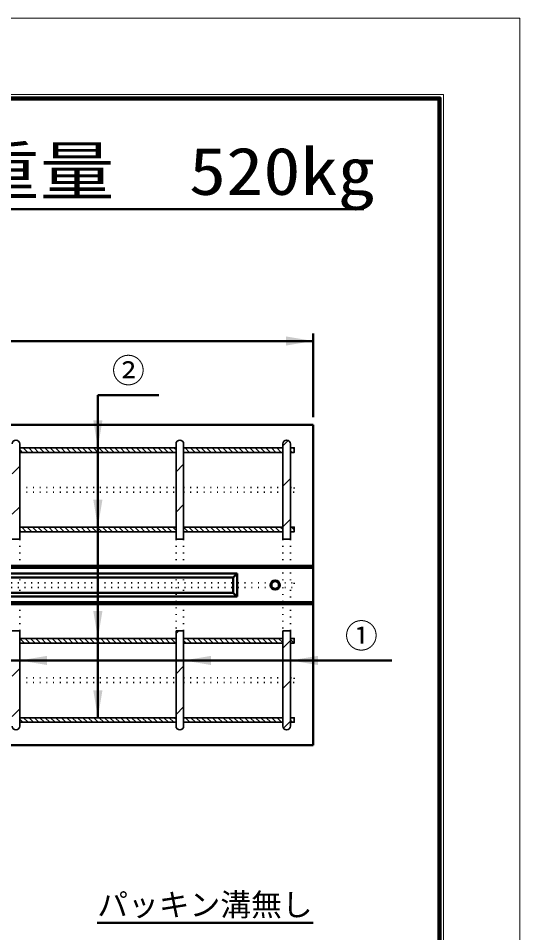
# Model space of a CAD drawing. Units: millimetres, scale not verified. Extents: x -2102 to 2102, y -1485 to 1485.
# Drawn here: x 1445 to 2102, y 286 to 1485 of the extents above; entities that cross this region are included whole.
import ezdxf
from ezdxf.enums import TextEntityAlignment as Align

# ---------------------------------------------------------------- set-up
doc = ezdxf.new("R2010")
doc.units = ezdxf.units.MM
doc.header["$LTSCALE"] = 5
doc.linetypes.add('DOTTED', pattern=[1.75, 0.25, -1.5])
doc.layers.add('0-0_V-nasSTD', color=7, linetype='Continuous', lineweight=35)
doc.layers.add('0-1_0', color=7, linetype='Continuous', lineweight=50)
doc.styles.add('ＭＳ ゴシック', font='')
doc.styles.get('ＭＳ ゴシック').set_extended_font_data('MS Gothic')

msp = doc.modelspace()

# ---------------------------------------------------------------- linework, layer by layer
at = {"layer": '0-0_V-nasSTD', "lineweight": 50}
for p, q in [((1549.35, 990.841), (1549.35, 567.841)), ((831.85, 642.983), (1934.85, 642.983))]:
    msp.add_line(p, q, dxfattribs=at)
at = {"layer": '0-0_V-nasSTD'}
for p, q in [((1446.85, 926.841), (1446.85, 801.841)), ((1651.85, 926.841), (1651.85, 801.841)), ((1661.85, 926.841), (1661.85, 801.841)), ((1791.85, 924.426), (1798.849, 931.424)), ((1791.85, 926.841), (1791.85, 801.841)), ((1801.85, 926.841), (1801.85, 801.841)), ((1446.85, 921.841), (1651.85, 921.841)), ((1446.85, 919.489), (1450.498, 915.841)), ((1446.85, 915.841), (1651.85, 915.841)), ((1451.569, 921.841), (1457.569, 915.841)), ((1458.64, 921.841), (1464.64, 915.841)), ((1465.711, 921.841), (1471.711, 915.841)), ((1472.782, 921.841), (1478.782, 915.841)), ((1479.853, 921.841), (1485.853, 915.841)), ((1486.924, 921.841), (1492.924, 915.841)), ((1493.995, 921.841), (1499.995, 915.841)), ((1501.067, 921.841), (1507.067, 915.841)), ((1508.138, 921.841), (1514.138, 915.841)), ((1515.209, 921.841), (1521.209, 915.841)), ((1522.28, 921.841), (1528.28, 915.841)), ((1529.351, 921.841), (1535.351, 915.841)), ((1536.422, 921.841), (1542.422, 915.841)), ((1543.493, 921.841), (1549.493, 915.841)), ((1550.564, 921.841), (1556.564, 915.841)), ((1557.635, 921.841), (1563.635, 915.841)), ((1564.706, 921.841), (1570.706, 915.841)), ((1571.777, 921.841), (1577.777, 915.841)), ((1578.848, 921.841), (1584.848, 915.841)), ((1585.919, 921.841), (1591.919, 915.841)), ((1592.99, 921.841), (1598.99, 915.841)), ((1600.061, 921.841), (1606.061, 915.841)), ((1607.133, 921.841), (1613.133, 915.841)), ((1614.204, 921.841), (1620.204, 915.841)), ((1621.275, 921.841), (1627.275, 915.841)), ((1628.346, 921.841), (1634.346, 915.841)), ((1635.417, 921.841), (1641.417, 915.841)), ((1642.488, 921.841), (1648.488, 915.841)), ((1649.559, 921.841), (1651.85, 919.55)), ((1661.85, 921.841), (1791.85, 921.841)), ((1661.85, 916.621), (1662.63, 915.841)), ((1661.85, 915.841), (1791.85, 915.841)), ((1663.701, 921.841), (1669.701, 915.841)), ((1670.772, 921.841), (1676.772, 915.841)), ((1677.843, 921.841), (1683.843, 915.841)), ((1684.914, 921.841), (1690.914, 915.841)), ((1691.985, 921.841), (1697.985, 915.841)), ((1699.056, 921.841), (1705.056, 915.841)), ((1706.128, 921.841), (1712.128, 915.841)), ((1713.199, 921.841), (1719.199, 915.841)), ((1720.27, 921.841), (1726.27, 915.841)), ((1727.341, 921.841), (1733.341, 915.841)), ((1734.412, 921.841), (1740.412, 915.841)), ((1741.483, 921.841), (1747.483, 915.841)), ((1748.554, 921.841), (1754.554, 915.841)), ((1755.625, 921.841), (1761.625, 915.841)), ((1762.696, 921.841), (1768.696, 915.841)), ((1769.767, 921.841), (1775.767, 915.841)), ((1776.838, 921.841), (1782.838, 915.841)), ((1783.909, 921.841), (1789.909, 915.841)), ((1790.98, 921.841), (1791.85, 920.971)), ((1801.85, 918.042), (1804.051, 915.841)), ((1805.122, 921.841), (1806.85, 920.113)), ((1651.85, 890.492), (1661.85, 900.492)), ((1436.85, 887.624), (1446.85, 897.624)), ((1791.85, 871.393), (1801.85, 881.393)), ((1436.85, 834.591), (1446.85, 844.591)), ((1651.85, 837.459), (1661.85, 847.459)), ((1791.85, 818.36), (1801.85, 828.36)), ((1446.85, 817.841), (1651.85, 817.841)), ((1449.503, 817.841), (1455.503, 811.841)), ((1456.574, 817.841), (1462.574, 811.841)), ((1463.645, 817.841), (1469.645, 811.841)), ((1470.716, 817.841), (1476.716, 811.841)), ((1477.787, 817.841), (1483.787, 811.841)), ((1484.858, 817.841), (1490.858, 811.841)), ((1491.929, 817.841), (1497.929, 811.841)), ((1499.001, 817.841), (1505.001, 811.841)), ((1506.072, 817.841), (1512.072, 811.841)), ((1513.143, 817.841), (1519.143, 811.841)), ((1520.214, 817.841), (1526.214, 811.841)), ((1527.285, 817.841), (1533.285, 811.841)), ((1534.356, 817.841), (1540.356, 811.841)), ((1541.427, 817.841), (1547.427, 811.841)), ((1548.498, 817.841), (1554.498, 811.841)), ((1555.569, 817.841), (1561.569, 811.841)), ((1562.64, 817.841), (1568.64, 811.841)), ((1569.711, 817.841), (1575.711, 811.841)), ((1576.782, 817.841), (1582.782, 811.841)), ((1583.853, 817.841), (1589.853, 811.841)), ((1590.924, 817.841), (1596.924, 811.841)), ((1597.995, 817.841), (1603.995, 811.841)), ((1605.067, 817.841), (1611.067, 811.841)), ((1612.138, 817.841), (1618.138, 811.841)), ((1619.209, 817.841), (1625.209, 811.841)), ((1626.28, 817.841), (1632.28, 811.841)), ((1633.351, 817.841), (1639.351, 811.841)), ((1640.422, 817.841), (1646.422, 811.841)), ((1647.493, 817.841), (1651.85, 813.484)), ((1661.85, 817.841), (1791.85, 817.841)), ((1661.85, 817.626), (1667.635, 811.841)), ((1668.706, 817.841), (1674.706, 811.841)), ((1675.777, 817.841), (1681.777, 811.841)), ((1682.848, 817.841), (1688.848, 811.841)), ((1689.919, 817.841), (1695.919, 811.841)), ((1696.99, 817.841), (1702.99, 811.841)), ((1704.061, 817.841), (1710.061, 811.841)), ((1711.133, 817.841), (1717.133, 811.841)), ((1718.204, 817.841), (1724.204, 811.841)), ((1725.275, 817.841), (1731.275, 811.841)), ((1732.346, 817.841), (1738.346, 811.841)), ((1739.417, 817.841), (1745.417, 811.841)), ((1746.488, 817.841), (1752.488, 811.841)), ((1753.559, 817.841), (1759.559, 811.841)), ((1760.63, 817.841), (1766.63, 811.841)), ((1767.701, 817.841), (1773.701, 811.841)), ((1774.772, 817.841), (1780.772, 811.841)), ((1781.843, 817.841), (1787.843, 811.841)), ((1788.914, 817.841), (1791.85, 814.905)), ((1803.056, 817.841), (1806.85, 814.047)), ((1446.85, 813.423), (1448.432, 811.841)), ((1446.85, 811.841), (1651.85, 811.841)), ((1661.85, 811.841), (1791.85, 811.841)), ((1436.85, 801.841), (1446.85, 801.841)), ((1651.85, 801.841), (1661.85, 801.841)), ((1791.85, 801.841), (1801.85, 801.841)), ((1436.85, 681.841), (1446.85, 681.841)), ((1446.85, 681.841), (1446.85, 556.841)), ((1446.85, 671.841), (1651.85, 671.841)), ((1447.011, 671.841), (1453.011, 665.841)), ((1454.082, 671.841), (1460.082, 665.841)), ((1461.153, 671.841), (1467.153, 665.841)), ((1468.224, 671.841), (1474.224, 665.841)), ((1475.295, 671.841), (1481.295, 665.841)), ((1482.366, 671.841), (1488.366, 665.841)), ((1489.437, 671.841), (1495.437, 665.841)), ((1496.508, 671.841), (1502.508, 665.841)), ((1503.579, 671.841), (1509.579, 665.841)), ((1510.65, 671.841), (1516.65, 665.841)), ((1517.721, 671.841), (1523.721, 665.841)), ((1524.792, 671.841), (1530.792, 665.841)), ((1531.863, 671.841), (1537.863, 665.841)), ((1538.935, 671.841), (1544.935, 665.841)), ((1546.006, 671.841), (1552.006, 665.841)), ((1553.077, 671.841), (1559.077, 665.841)), ((1560.148, 671.841), (1566.148, 665.841)), ((1567.219, 671.841), (1573.219, 665.841)), ((1574.29, 671.841), (1580.29, 665.841)), ((1581.361, 671.841), (1587.361, 665.841)), ((1588.432, 671.841), (1594.432, 665.841)), ((1595.503, 671.841), (1601.503, 665.841)), ((1602.574, 671.841), (1608.574, 665.841)), ((1609.645, 671.841), (1615.645, 665.841)), ((1616.716, 671.841), (1622.716, 665.841)), ((1623.787, 671.841), (1629.787, 665.841)), ((1630.858, 671.841), (1636.858, 665.841)), ((1637.929, 671.841), (1643.929, 665.841)), ((1645.001, 671.841), (1651.001, 665.841)), ((1651.85, 681.841), (1651.85, 556.841)), ((1651.85, 681.841), (1661.85, 681.841)), ((1651.85, 678.36), (1655.331, 681.841)), ((1661.85, 681.841), (1661.85, 556.841)), ((1661.85, 671.841), (1791.85, 671.841)), ((1666.214, 671.841), (1672.214, 665.841)), ((1673.285, 671.841), (1679.285, 665.841)), ((1680.356, 671.841), (1686.356, 665.841)), ((1687.427, 671.841), (1693.427, 665.841)), ((1694.498, 671.841), (1700.498, 665.841)), ((1701.569, 671.841), (1707.569, 665.841)), ((1708.64, 671.841), (1714.64, 665.841)), ((1715.711, 671.841), (1721.711, 665.841)), ((1722.782, 671.841), (1728.782, 665.841)), ((1729.853, 671.841), (1735.853, 665.841)), ((1736.924, 671.841), (1742.924, 665.841)), ((1743.995, 671.841), (1749.995, 665.841)), ((1751.067, 671.841), (1757.067, 665.841)), ((1758.138, 671.841), (1764.138, 665.841)), ((1765.209, 671.841), (1771.209, 665.841)), ((1772.28, 671.841), (1778.28, 665.841)), ((1779.351, 671.841), (1785.351, 665.841)), ((1786.422, 671.841), (1791.85, 666.413)), ((1791.85, 681.841), (1791.85, 556.841)), ((1791.85, 681.841), (1801.85, 681.841)), ((1801.85, 681.841), (1801.85, 556.841)), ((1446.85, 665.841), (1651.85, 665.841)), ((1661.85, 669.133), (1665.143, 665.841)), ((1661.85, 665.841), (1791.85, 665.841)), ((1791.85, 659.261), (1801.85, 669.261)), ((1801.85, 670.555), (1806.564, 665.841)), ((1436.85, 622.459), (1446.85, 632.459)), ((1651.85, 625.327), (1661.85, 635.327)), ((1791.85, 606.228), (1801.85, 616.228)), ((1436.85, 569.426), (1446.85, 579.426)), ((1651.85, 572.294), (1661.85, 582.294)), ((1446.85, 567.841), (1651.85, 567.841)), ((1446.85, 565.935), (1450.945, 561.841)), ((1452.016, 567.841), (1458.016, 561.841)), ((1459.087, 567.841), (1465.087, 561.841)), ((1466.158, 567.841), (1472.158, 561.841)), ((1473.229, 567.841), (1479.229, 561.841)), ((1480.3, 567.841), (1486.3, 561.841)), ((1487.371, 567.841), (1493.371, 561.841)), ((1494.442, 567.841), (1500.442, 561.841)), ((1501.513, 567.841), (1507.513, 561.841)), ((1508.584, 567.841), (1514.584, 561.841)), ((1515.655, 567.841), (1521.655, 561.841)), ((1522.726, 567.841), (1528.726, 561.841)), ((1529.797, 567.841), (1535.797, 561.841)), ((1536.868, 567.841), (1542.868, 561.841)), ((1543.94, 567.841), (1549.94, 561.841)), ((1551.011, 567.841), (1557.011, 561.841)), ((1558.082, 567.841), (1564.082, 561.841)), ((1565.153, 567.841), (1571.153, 561.841)), ((1572.224, 567.841), (1578.224, 561.841)), ((1579.295, 567.841), (1585.295, 561.841)), ((1586.366, 567.841), (1592.366, 561.841)), ((1593.437, 567.841), (1599.437, 561.841)), ((1600.508, 567.841), (1606.508, 561.841)), ((1607.579, 567.841), (1613.579, 561.841)), ((1614.65, 567.841), (1620.65, 561.841)), ((1621.721, 567.841), (1627.721, 561.841)), ((1628.792, 567.841), (1634.792, 561.841)), ((1635.863, 567.841), (1641.863, 561.841)), ((1642.935, 567.841), (1648.935, 561.841)), ((1650.006, 567.841), (1651.85, 565.996)), ((1661.85, 567.841), (1791.85, 567.841)), ((1664.148, 567.841), (1670.148, 561.841)), ((1671.219, 567.841), (1677.219, 561.841)), ((1678.29, 567.841), (1684.29, 561.841)), ((1685.361, 567.841), (1691.361, 561.841)), ((1692.432, 567.841), (1698.432, 561.841)), ((1699.503, 567.841), (1705.503, 561.841)), ((1706.574, 567.841), (1712.574, 561.841)), ((1713.645, 567.841), (1719.645, 561.841)), ((1720.716, 567.841), (1726.716, 561.841)), ((1727.787, 567.841), (1733.787, 561.841)), ((1734.858, 567.841), (1740.858, 561.841)), ((1741.929, 567.841), (1747.929, 561.841)), ((1749.001, 567.841), (1755.001, 561.841)), ((1756.072, 567.841), (1762.072, 561.841)), ((1763.143, 567.841), (1769.143, 561.841)), ((1770.214, 567.841), (1776.214, 561.841)), ((1777.285, 567.841), (1783.285, 561.841)), ((1784.356, 567.841), (1790.356, 561.841)), ((1791.427, 567.841), (1791.85, 567.418)), ((1801.85, 564.489), (1804.498, 561.841)), ((1805.569, 567.841), (1806.85, 566.56)), ((1446.85, 561.841), (1651.85, 561.841)), ((1661.85, 563.067), (1663.077, 561.841)), ((1661.85, 561.841), (1791.85, 561.841)), ((1792.703, 554.048), (1801.85, 563.195))]:
    msp.add_line(p, q, dxfattribs=at)
at = {"layer": '0-0_V-nasSTD', "linetype": 'DOTTED'}
for p, q in [((1446.85, 869.556), (1651.85, 869.556)), ((1446.85, 863.556), (1651.85, 863.556)), ((1661.85, 869.556), (1791.85, 869.556)), ((1661.85, 863.556), (1791.85, 863.556)), ((1446.85, 801.841), (1446.85, 744.841)), ((1651.85, 801.841), (1651.85, 744.841)), ((1661.85, 801.841), (1661.85, 744.841)), ((1791.85, 801.841), (1791.85, 744.841)), ((1801.85, 801.841), (1801.85, 744.841)), ((831.85, 744.841), (1806.85, 744.841)), ((1806.85, 744.841), (1806.85, 738.841)), ((831.85, 738.841), (1806.85, 738.841)), ((1446.85, 681.841), (1446.85, 738.841)), ((1651.85, 738.841), (1651.85, 681.841)), ((1661.85, 681.841), (1661.85, 738.841)), ((1791.85, 738.841), (1791.85, 681.841)), ((1801.85, 681.841), (1801.85, 738.841)), ((1446.85, 620.126), (1651.85, 620.126)), ((1446.85, 614.126), (1651.85, 614.126)), ((1661.85, 620.126), (1791.85, 620.126)), ((1661.85, 614.126), (1791.85, 614.126))]:
    msp.add_line(p, q, dxfattribs=at)
at = {"layer": '0-0_V-nasSTD', "lineweight": 18}
for points in [[(-2102.5, -1485), (-2102.5, 1485), (2102.5, 1485), (2102.5, -1485)], [(-2002.5, -1385), (-2002.5, 1385), (2002.5, 1385), (2002.5, -1385)]]:
    msp.add_lwpolyline(points, close=True, dxfattribs=at)
at = {"layer": '0-0_V-nasSTD', "lineweight": 100}
msp.add_lwpolyline([(1997.5, -1380), (1997.5, 1380), (-1997.5, 1380)], dxfattribs=at)
at = {"layer": '0-0_V-nasSTD'}
for points in [[(1801.85, 921.841), (1806.85, 921.841), (1806.85, 915.841), (1801.85, 915.841)], [(1801.85, 817.841), (1806.85, 817.841), (1806.85, 811.841), (1801.85, 811.841)], [(1801.85, 671.841), (1806.85, 671.841), (1806.85, 665.841), (1801.85, 665.841)], [(1801.85, 567.841), (1806.85, 567.841), (1806.85, 561.841), (1801.85, 561.841)]]:
    msp.add_lwpolyline(points, dxfattribs=at)
at = {"layer": '0-0_V-nasSTD', "linetype": 'DOTTED'}
for points in [[(1801.85, 869.556), (1806.85, 869.556), (1806.85, 863.556), (1801.85, 863.556)], [(1801.85, 620.126), (1806.85, 620.126), (1806.85, 614.126), (1801.85, 614.126)]]:
    msp.add_lwpolyline(points, dxfattribs=at)
at = {"layer": '0-0_V-nasSTD', "lineweight": 50}
for radius in [6, 6, 5, 5]:
    msp.add_circle((1781.85, 741.841), radius, dxfattribs=at)
at = {"layer": '0-0_V-nasSTD'}
for centre, start, end in [((1441.85, 926.841), 0, 180), ((1656.85, 926.841), 0, 180), ((1796.85, 926.841), 0, 180), ((1441.85, 556.841), 180, 0), ((1656.85, 556.841), 180, 0), ((1796.85, 556.841), 180, 0)]:
    msp.add_arc(centre, 5, start, end, dxfattribs=at)
for points in [[(1795.85, 1055.841), (1795.85, 1067.841), (1831.85, 1061.841)], [(1543.35, 957.841), (1549.35, 921.841), (1555.35, 957.841)], [(1543.35, 853.841), (1549.35, 817.841), (1555.35, 853.841)], [(1543.35, 707.841), (1549.35, 671.841), (1555.35, 707.841)], [(1446.85, 642.983), (1482.85, 636.983), (1482.85, 648.983)], [(1661.85, 642.983), (1697.85, 636.983), (1697.85, 648.983)], [(1801.85, 642.983), (1837.85, 636.983), (1837.85, 648.983)], [(1543.35, 603.841), (1549.35, 567.841), (1555.35, 603.841)]]:
    msp.add_solid(points, dxfattribs=at)
at = {"layer": '0-1_0'}
for p, q in [((1176.036, 1234.753), (1898.036, 1234.753)), ((1831.85, 961.841), (1831.85, 1071.841)), ((-168.15, 1061.841), (1831.85, 1061.841)), ((1549.35, 990.841), (1629.35, 990.841)), ((1831.85, 951.841), (-168.15, 951.841)), ((1831.85, 951.841), (1831.85, 531.841)), ((1831.85, 766.841), (-168.15, 766.841)), ((1831.85, 764.341), (-168.15, 764.341)), ((931.85, 756.841), (1731.85, 756.841)), ((931.85, 756.841), (1731.85, 756.841)), ((1726.85, 751.841), (1731.85, 756.841)), ((1726.85, 751.841), (1731.85, 756.841)), ((1731.85, 726.841), (1731.85, 756.841)), ((1731.85, 726.841), (1731.85, 756.841)), ((936.85, 751.841), (1726.85, 751.841)), ((936.85, 751.841), (1726.85, 751.841)), ((1726.85, 731.841), (1726.85, 751.841)), ((1726.85, 731.841), (1726.85, 751.841)), ((936.85, 731.841), (1726.85, 731.841)), ((936.85, 731.841), (1726.85, 731.841)), ((1726.85, 731.841), (1731.85, 726.841)), ((1726.85, 731.841), (1731.85, 726.841)), ((931.85, 726.841), (1731.85, 726.841)), ((931.85, 726.841), (1731.85, 726.841)), ((1831.85, 719.341), (-168.15, 719.341)), ((-168.15, 716.841), (1831.85, 716.841)), ((-168.15, 531.841), (1831.85, 531.841)), ((1548.643, 299.053), (1831.85, 299.053))]:
    msp.add_line(p, q, dxfattribs=at)

# ---------------------------------------------------------------- texts
at = {"layer": '0-0_V-nasSTD', "style": 'ＭＳ ゴシック', "width": 1.15}
msp.add_text('参考重量\u3000520kg', height=62.32, dxfattribs=at).set_placement((1180.036, 1234.753), align=Align.BOTTOM_LEFT)
at = {"layer": '0-0_V-nasSTD', "style": 'ＭＳ ゴシック'}
for s, height, p in [('②', 31.67, (1567.75, 997.841)), ('①', 31.67, (1873.25, 649.983)), ('パッキン溝無し', 29.56, (1548.643, 299.053))]:
    msp.add_text(s, height=height, dxfattribs=at).set_placement(p, align=Align.BOTTOM_LEFT)

doc.saveas('drawing.dxf')
